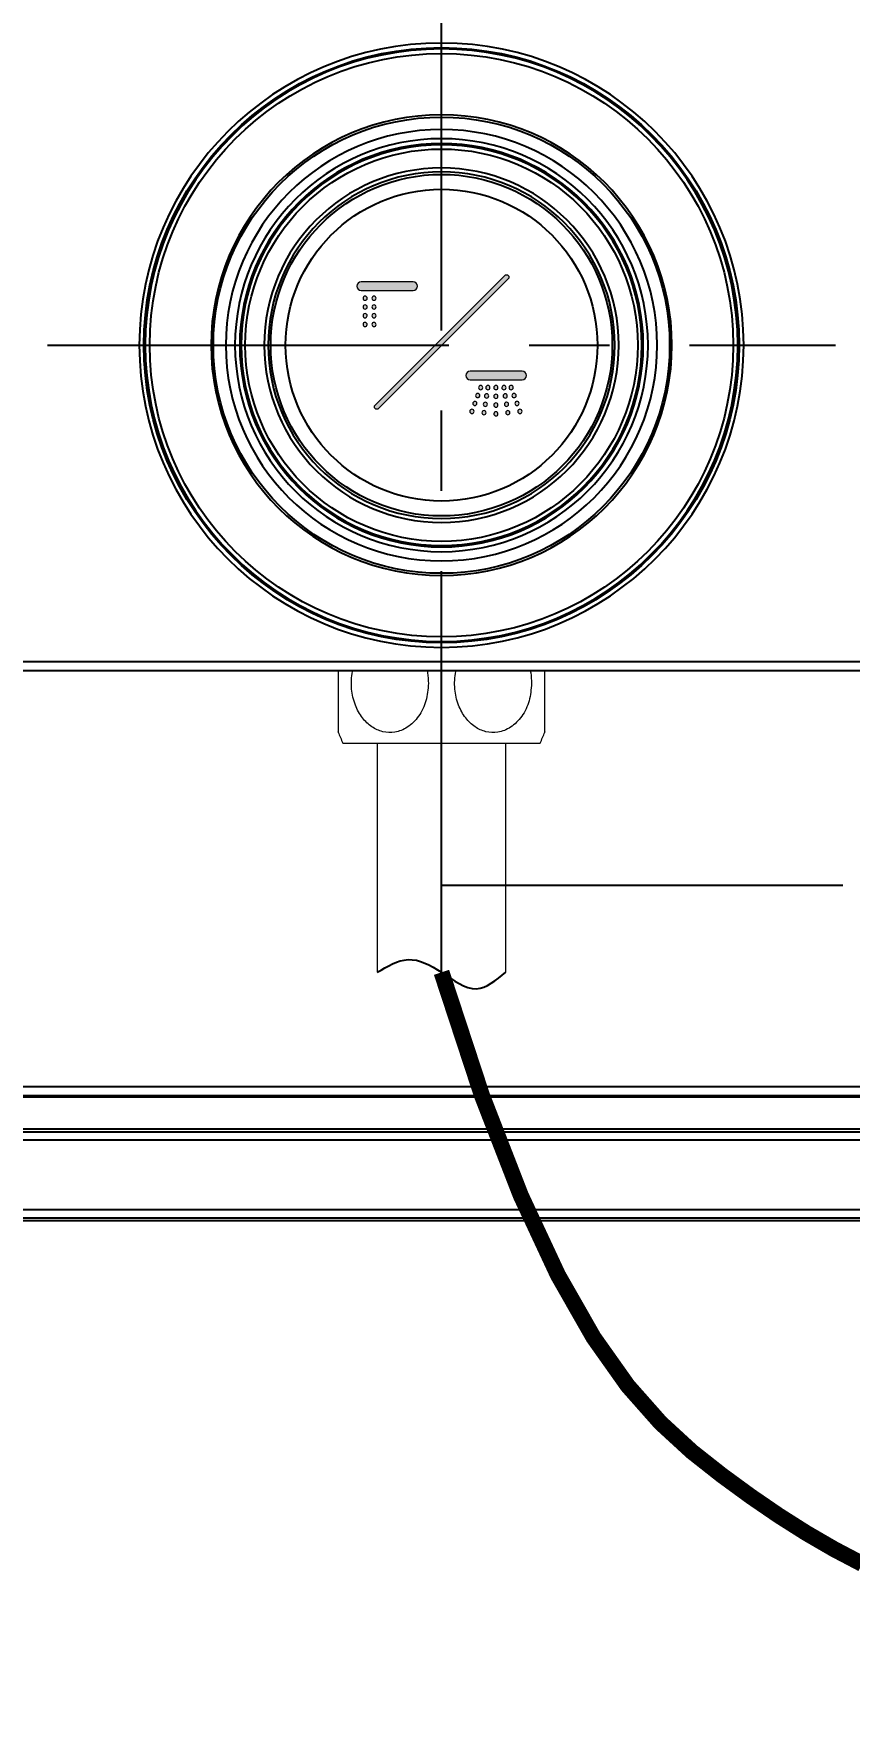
# Model space of a CAD drawing. Extents: x -4069 to -3649, y -4303 to -3709.
# Drawn here: x -3946.86 to -3929.07, y -4151.59 to -4114.96 of the extents above; entities that cross this region are included whole.
import ezdxf

# ---------------------------------------------------------------- set-up
doc = ezdxf.new("R2010")
doc.units = 0
doc.header["$LTSCALE"] = 7
doc.linetypes.add('CENTER', pattern=[2, 1.25, -0.25, 0.25, -0.25])
doc.linetypes.add('PHANTOM', pattern=[2.5, 1.25, -0.25, 0.25, -0.25, 0.25, -0.25])
doc.layers.get('0').update_dxf_attribs({"color": 2, "linetype": 'CONTINUOUS'})
doc.layers.get('Defpoints').update_dxf_attribs({"linetype": 'CONTINUOUS'})
for name, color, linetype in [('1', 7, 'CONTINUOUS'), ('5', 6, 'PHANTOM'), ('6', 7, 'CONTINUOUS'), ('CL', 1, 'CENTER'), ('D', 2, 'CONTINUOUS'), ('DWG', 7, 'CONTINUOUS')]:
    doc.layers.add(name, color=color, linetype=linetype)
doc.styles.add('DD', font='romans', dxfattribs={"bigfont": 'GHS.shx'})
doc.dimstyles.new('CWC', dxfattribs={"dimscale": 0, "dimtxt": 3.5, "dimasz": 3.5, "dimexe": 2, "dimexo": 1, "dimgap": 1, "dimtad": 1, "dimdec": 4, "dimdsep": 46, "dimtxsty": 'DD', "dimcen": 3, "dimclrd": 2, "dimclre": 2, "dimclrt": 2, "dimadec": 3, "dimazin": 2, "dimtfac": 1, "dimtdec": 4, "dimtmove": 0, "dimatfit": 3, "dimfxl": 0, "dimtvp": 1, "dimtolj": 1, "dimtzin": 0, "dimlwd": -1, "dimlwe": -1, "dimarcsym": 0})

# ---------------------------------------------------------------- blocks, each defined once
blk = doc.blocks.new('*D0')
at = {"layer": 'Defpoints', "color": 0}
for p in [(-3984.461, -4128.652), (-3891.461, -4128.652), (-3891.461, -4173.244)]:
    blk.add_point(p, dxfattribs=at)
at = {"layer": 'DWG', "color": 2}
for p, q in [((-3984.461, -4129.652), (-3984.461, -4175.244)), ((-3891.461, -4129.652), (-3891.461, -4175.244)), ((-3980.961, -4173.244), (-3894.961, -4173.244))]:
    blk.add_line(p, q, dxfattribs=at)
for points in [[(-3980.961, -4172.661), (-3980.961, -4173.827), (-3984.461, -4173.244)], [(-3894.961, -4172.661), (-3894.961, -4173.827), (-3891.461, -4173.244)]]:
    blk.add_solid(points, dxfattribs=at)
at = {"layer": 'DWG', "color": 2, "insert": (-3937.961, -4170.494), "char_height": 3.5, "attachment_point": 5, "style": 'DD'}
blk.add_mtext('\\A1;465', dxfattribs=at)

msp = doc.modelspace()

# ---------------------------------------------------------------- hatches: boundary and pattern name
h = msp.add_hatch(color=256)
edge = h.paths.add_edge_path()
edge.add_spline(control_points=[(-3939.47671, -4120.72799), (-3939.47692, -4120.7018), (-3939.45673, -4120.68107), (-3939.4311, -4120.6812), (-3939.40561, -4120.68127), (-3939.38618, -4120.70098), (-3939.38587, -4120.72667), (-3939.38559, -4120.75293), (-3939.40581, -4120.77367), (-3939.43145, -4120.7736), (-3939.45656, -4120.7736), (-3939.47644, -4120.75341), (-3939.47671, -4120.72799)], knot_values=[0, 0, 0, 0, 1, 1, 1, 2, 2, 2, 3, 3, 3, 4, 4, 4, 4], degree=3, periodic=0)
edge = h.paths.add_edge_path()
edge.add_spline(control_points=[(-3939.38594, -4121.3018), (-3939.38649, -4121.32729), (-3939.4064, -4121.34652), (-3939.43207, -4121.34617), (-3939.45811, -4121.3459), (-3939.4773, -4121.3255), (-3939.47671, -4121.29877), (-3939.47613, -4121.27397), (-3939.4546, -4121.25302), (-3939.43038, -4121.25377), (-3939.4044, -4121.25461), (-3939.38532, -4121.27521), (-3939.38594, -4121.3018)], knot_values=[0, 0, 0, 0, 1, 1, 1, 2, 2, 2, 3, 3, 3, 4, 4, 4, 4], degree=3, periodic=0)
edge = h.paths.add_edge_path()
edge.add_spline(control_points=[(-3939.38587, -4120.91788), (-3939.38573, -4120.94331), (-3939.4053, -4120.96419), (-3939.42996, -4120.9648), (-3939.45539, -4120.96556), (-3939.47655, -4120.94468), (-3939.47671, -4120.91898), (-3939.47682, -4120.89246), (-3939.45721, -4120.87268), (-3939.43093, -4120.87268), (-3939.40512, -4120.87268), (-3939.38607, -4120.89177), (-3939.38587, -4120.91788)], knot_values=[0, 0, 0, 0, 1, 1, 1, 2, 2, 2, 3, 3, 3, 4, 4, 4, 4], degree=3, periodic=0)
edge = h.paths.add_edge_path()
edge.add_spline(control_points=[(-3939.38594, -4121.11032), (-3939.38638, -4121.13617), (-3939.40588, -4121.15559), (-3939.43148, -4121.15553), (-3939.45756, -4121.15531), (-3939.4771, -4121.1352), (-3939.47671, -4121.10874), (-3939.4763, -4121.08235), (-3939.45608, -4121.06313), (-3939.42955, -4121.06388), (-3939.40375, -4121.0645), (-3939.38545, -4121.08407), (-3939.38594, -4121.11032)], knot_values=[0, 0, 0, 0, 1, 1, 1, 2, 2, 2, 3, 3, 3, 4, 4, 4, 4], degree=3, periodic=0)
edge = h.paths.add_edge_path()
edge.add_spline(control_points=[(-3939.58158, -4121.3018), (-3939.58207, -4121.32729), (-3939.60194, -4121.34652), (-3939.62771, -4121.34617), (-3939.65372, -4121.3459), (-3939.67292, -4121.3255), (-3939.67236, -4121.29877), (-3939.67174, -4121.27397), (-3939.65018, -4121.25302), (-3939.62602, -4121.25377), (-3939.60002, -4121.25461), (-3939.58096, -4121.27521), (-3939.58158, -4121.3018)], knot_values=[0, 0, 0, 0, 1, 1, 1, 2, 2, 2, 3, 3, 3, 4, 4, 4, 4], degree=3, periodic=0)
edge = h.paths.add_edge_path()
edge.add_spline(control_points=[(-3939.58151, -4120.91788), (-3939.58138, -4120.94331), (-3939.60084, -4120.96419), (-3939.62561, -4120.9648), (-3939.65097, -4120.96556), (-3939.67219, -4120.94468), (-3939.67236, -4120.91898), (-3939.67246, -4120.89246), (-3939.65283, -4120.87268), (-3939.62657, -4120.87268), (-3939.60077, -4120.87268), (-3939.58169, -4120.89177), (-3939.58151, -4120.91788)], knot_values=[0, 0, 0, 0, 1, 1, 1, 2, 2, 2, 3, 3, 3, 4, 4, 4, 4], degree=3, periodic=0)
edge = h.paths.add_edge_path()
edge.add_spline(control_points=[(-3939.67236, -4120.72799), (-3939.6725, -4120.7018), (-3939.65235, -4120.68107), (-3939.62665, -4120.6812), (-3939.60125, -4120.68127), (-3939.58179, -4120.70098), (-3939.58151, -4120.72667), (-3939.58124, -4120.75293), (-3939.60139, -4120.77367), (-3939.62703, -4120.7736), (-3939.65214, -4120.7736), (-3939.67208, -4120.75341), (-3939.67236, -4120.72799)], knot_values=[0, 0, 0, 0, 1, 1, 1, 2, 2, 2, 3, 3, 3, 4, 4, 4, 4], degree=3, periodic=0)
edge = h.paths.add_edge_path()
edge.add_spline(control_points=[(-3939.58158, -4121.11032), (-3939.582, -4121.13617), (-3939.60153, -4121.15559), (-3939.62709, -4121.15553), (-3939.65317, -4121.15531), (-3939.67274, -4121.1352), (-3939.67236, -4121.10874), (-3939.67191, -4121.08235), (-3939.65169, -4121.06313), (-3939.62516, -4121.06388), (-3939.59936, -4121.0645), (-3939.58107, -4121.08407), (-3939.58158, -4121.11032)], knot_values=[0, 0, 0, 0, 1, 1, 1, 2, 2, 2, 3, 3, 3, 4, 4, 4, 4], degree=3, periodic=0)
edge = h.paths.add_edge_path()
edge.add_spline(control_points=[(-3938.48643, -4120.46258), (-3938.48643, -4120.51418), (-3938.52831, -4120.55608), (-3938.57989, -4120.55608), (-3938.57989, -4120.55608), (-3939.71336, -4120.55608), (-3939.71336, -4120.55608), (-3939.76503, -4120.55608), (-3939.80686, -4120.51418), (-3939.80686, -4120.46258), (-3939.80686, -4120.46258), (-3939.80686, -4120.46258), (-3939.80686, -4120.46258), (-3939.80686, -4120.41104), (-3939.76503, -4120.36915), (-3939.71336, -4120.36915), (-3939.71336, -4120.36915), (-3938.57989, -4120.36915), (-3938.57989, -4120.36915), (-3938.52831, -4120.36915), (-3938.48643, -4120.41104), (-3938.48643, -4120.46258), (-3938.48643, -4120.46258), (-3938.48643, -4120.46258), (-3938.48643, -4120.46258)], knot_values=[0, 0, 0, 0, 1, 1, 1, 2, 2, 2, 3, 3, 3, 4, 4, 4, 5, 5, 5, 6, 6, 6, 7, 7, 7, 8, 8, 8, 8], degree=3, periodic=0)
edge = h.paths.add_edge_path()
edge.add_spline(control_points=[(-3936.25004, -4123.15072), (-3936.22554, -4123.15085), (-3936.20515, -4123.17194), (-3936.20501, -4123.19702), (-3936.20477, -4123.2221), (-3936.22678, -4123.2436), (-3936.25204, -4123.24318), (-3936.27643, -4123.2429), (-3936.29738, -4123.22141), (-3936.29738, -4123.19668), (-3936.29738, -4123.17152), (-3936.27581, -4123.15057), (-3936.25004, -4123.15072)], knot_values=[0, 0, 0, 0, 1, 1, 1, 2, 2, 2, 3, 3, 3, 4, 4, 4, 4], degree=3, periodic=0)
edge = h.paths.add_edge_path(flags=17)
edge.add_spline(control_points=[(-3936.59951, -4122.72221), (-3936.6249, -4122.72194), (-3936.64574, -4122.70023), (-3936.64519, -4122.67488), (-3936.64467, -4122.65021), (-3936.62352, -4122.62961), (-3936.59878, -4122.62968), (-3936.57364, -4122.62989), (-3936.55228, -4122.65173), (-3936.55283, -4122.67716), (-3936.55338, -4122.70162), (-3936.57505, -4122.72256), (-3936.59951, -4122.72221)], knot_values=[0, 0, 0, 0, 1, 1, 1, 2, 2, 2, 3, 3, 3, 4, 4, 4, 4], degree=3, periodic=0)
edge = h.paths.add_edge_path(flags=17)
edge.add_spline(control_points=[(-3937.1243, -4122.84865), (-3937.12427, -4122.8749), (-3937.14442, -4122.89585), (-3937.17005, -4122.89592), (-3937.19486, -4122.89592), (-3937.21577, -4122.87545), (-3937.21614, -4122.85044), (-3937.21656, -4122.82495), (-3937.19534, -4122.80317), (-3937.17023, -4122.80324), (-3937.14497, -4122.80324), (-3937.12451, -4122.82364), (-3937.1243, -4122.84865)], knot_values=[0, 0, 0, 0, 1, 1, 1, 2, 2, 2, 3, 3, 3, 4, 4, 4, 4], degree=3, periodic=0)
edge = h.paths.add_edge_path(flags=17)
edge.add_spline(control_points=[(-3936.61653, -4122.85926), (-3936.6168, -4122.83329), (-3936.59624, -4122.81234), (-3936.5705, -4122.81234), (-3936.54542, -4122.81234), (-3936.52544, -4122.83245), (-3936.52513, -4122.85823), (-3936.52492, -4122.88359), (-3936.54452, -4122.90432), (-3936.56954, -4122.90501), (-3936.59534, -4122.90564), (-3936.61625, -4122.88531), (-3936.61653, -4122.85926)], knot_values=[0, 0, 0, 0, 1, 1, 1, 2, 2, 2, 3, 3, 3, 4, 4, 4, 4], degree=3, periodic=0)
edge = h.paths.add_edge_path(flags=16)
edge.add_spline(control_points=[(-3937.10656, -4122.62968), (-3937.08165, -4122.62961), (-3937.06074, -4122.65049), (-3937.06063, -4122.67529), (-3937.06063, -4122.70099), (-3937.08158, -4122.72228), (-3937.10663, -4122.72221), (-3937.13212, -4122.72221), (-3937.1519, -4122.70244), (-3937.15217, -4122.67681), (-3937.15241, -4122.65111), (-3937.13174, -4122.62982), (-3937.10656, -4122.62968)], knot_values=[0, 0, 0, 0, 1, 1, 1, 2, 2, 2, 3, 3, 3, 4, 4, 4, 4], degree=3, periodic=0)
edge = h.paths.add_edge_path()
edge.add_spline(control_points=[(-3936.39622, -4122.67811), (-3936.39687, -4122.7034), (-3936.41747, -4122.72283), (-3936.44283, -4122.72221), (-3936.46839, -4122.7216), (-3936.48778, -4122.70023), (-3936.48696, -4122.67378), (-3936.48613, -4122.6489), (-3936.46491, -4122.62872), (-3936.44014, -4122.62961), (-3936.41441, -4122.63044), (-3936.39556, -4122.65118), (-3936.39622, -4122.67811)], knot_values=[0, 0, 0, 0, 1, 1, 1, 2, 2, 2, 3, 3, 3, 4, 4, 4, 4], degree=3, periodic=0)
edge = h.paths.add_edge_path(flags=17)
edge.add_spline(control_points=[(-3937.18772, -4123.02263), (-3937.18762, -4123.04833), (-3937.20836, -4123.06955), (-3937.23372, -4123.06955), (-3937.25818, -4123.06955), (-3937.27988, -4123.04805), (-3937.28005, -4123.02387), (-3937.28016, -4122.99885), (-3937.25842, -4122.97702), (-3937.23334, -4122.97702), (-3937.20864, -4122.97702), (-3937.18776, -4122.99789), (-3937.18772, -4123.02263)], knot_values=[0, 0, 0, 0, 1, 1, 1, 2, 2, 2, 3, 3, 3, 4, 4, 4, 4], degree=3, periodic=0)
edge = h.paths.add_edge_path(flags=17)
edge.add_spline(control_points=[(-3936.95993, -4123.04137), (-3936.96014, -4123.06679), (-3936.98143, -4123.08822), (-3937.00654, -4123.08767), (-3937.03142, -4123.08733), (-3937.05157, -4123.06652), (-3937.05144, -4123.04137), (-3937.05137, -4123.01608), (-3937.03108, -4122.99513), (-3937.00648, -4122.995), (-3936.98102, -4122.99479), (-3936.95986, -4123.01588), (-3936.95993, -4123.04137)], knot_values=[0, 0, 0, 0, 1, 1, 1, 2, 2, 2, 3, 3, 3, 4, 4, 4, 4], degree=3, periodic=0)
edge = h.paths.add_edge_path(flags=17)
edge.add_spline(control_points=[(-3936.58838, -4123.04033), (-3936.5879, -4123.01512), (-3936.56578, -4122.99417), (-3936.54046, -4122.99506), (-3936.51603, -4122.9959), (-3936.49512, -4123.01801), (-3936.49595, -4123.04234), (-3936.49674, -4123.06755), (-3936.51917, -4123.08856), (-3936.54414, -4123.08767), (-3936.56885, -4123.08664), (-3936.58893, -4123.06521), (-3936.58838, -4123.04033)], knot_values=[0, 0, 0, 0, 1, 1, 1, 2, 2, 2, 3, 3, 3, 4, 4, 4, 4], degree=3, periodic=0)
edge = h.paths.add_edge_path(flags=16)
edge.add_spline(control_points=[(-3936.94819, -4122.62968), (-3936.92342, -4122.63017), (-3936.90271, -4122.65132), (-3936.90305, -4122.67591), (-3936.90334, -4122.70162), (-3936.92449, -4122.7227), (-3936.94984, -4122.72221), (-3936.9743, -4122.72194), (-3936.99576, -4122.70023), (-3936.99549, -4122.67612), (-3936.99514, -4122.65111), (-3936.97289, -4122.62933), (-3936.94819, -4122.62968)], knot_values=[0, 0, 0, 0, 1, 1, 1, 2, 2, 2, 3, 3, 3, 4, 4, 4, 4], degree=3, periodic=0)
edge = h.paths.add_edge_path()
edge.add_spline(control_points=[(-3936.3782, -4122.80324), (-3936.35267, -4122.80304), (-3936.3322, -4122.82398), (-3936.3322, -4122.85009), (-3936.3322, -4122.87497), (-3936.35277, -4122.89578), (-3936.37778, -4122.89592), (-3936.40248, -4122.89626), (-3936.42323, -4122.87566), (-3936.42363, -4122.85071), (-3936.42398, -4122.82481), (-3936.40358, -4122.80359), (-3936.3782, -4122.80324)], knot_values=[0, 0, 0, 0, 1, 1, 1, 2, 2, 2, 3, 3, 3, 4, 4, 4, 4], degree=3, periodic=0)
edge = h.paths.add_edge_path(flags=17)
edge.add_spline(control_points=[(-3937.02315, -4122.85885), (-3937.02308, -4122.83391), (-3937.00248, -4122.81261), (-3936.97816, -4122.8122), (-3936.9526, -4122.81186), (-3936.93113, -4122.83322), (-3936.93141, -4122.85864), (-3936.93168, -4122.88427), (-3936.9528, -4122.90535), (-3936.97816, -4122.90501), (-3937.00293, -4122.90474), (-3937.02322, -4122.88386), (-3937.02315, -4122.85885)], knot_values=[0, 0, 0, 0, 1, 1, 1, 2, 2, 2, 3, 3, 3, 4, 4, 4, 4], degree=3, periodic=0)
edge = h.paths.add_edge_path(flags=17)
edge.add_spline(control_points=[(-3936.72873, -4122.86615), (-3936.72856, -4122.89164), (-3936.7481, -4122.91245), (-3936.77283, -4122.91321), (-3936.79826, -4122.91383), (-3936.81941, -4122.89302), (-3936.81955, -4122.86725), (-3936.81968, -4122.84072), (-3936.80005, -4122.82088), (-3936.77376, -4122.82088), (-3936.74796, -4122.82088), (-3936.72887, -4122.8401), (-3936.72873, -4122.86615)], knot_values=[0, 0, 0, 0, 1, 1, 1, 2, 2, 2, 3, 3, 3, 4, 4, 4, 4], degree=3, periodic=0)
edge = h.paths.add_edge_path(flags=17)
edge.add_spline(control_points=[(-3936.81955, -4122.67626), (-3936.81972, -4122.65015), (-3936.79957, -4122.6294), (-3936.7739, -4122.62954), (-3936.74847, -4122.62961), (-3936.72901, -4122.64918), (-3936.72873, -4122.67502), (-3936.72846, -4122.70127), (-3936.74861, -4122.72194), (-3936.77425, -4122.72194), (-3936.79939, -4122.72194), (-3936.81927, -4122.70175), (-3936.81955, -4122.67626)], knot_values=[0, 0, 0, 0, 1, 1, 1, 2, 2, 2, 3, 3, 3, 4, 4, 4, 4], degree=3, periodic=0)
edge = h.paths.add_edge_path(flags=17)
edge.add_spline(control_points=[(-3936.7288, -4123.05873), (-3936.72922, -4123.08443), (-3936.74871, -4123.10393), (-3936.77428, -4123.10379), (-3936.80036, -4123.10366), (-3936.81996, -4123.08353), (-3936.81955, -4123.05708), (-3936.8191, -4123.03069), (-3936.79888, -4123.01147), (-3936.77242, -4123.01215), (-3936.74658, -4123.01277), (-3936.72832, -4123.03235), (-3936.7288, -4123.05873)], knot_values=[0, 0, 0, 0, 1, 1, 1, 2, 2, 2, 3, 3, 3, 4, 4, 4, 4], degree=3, periodic=0)
edge = h.paths.add_edge_path()
edge.add_spline(control_points=[(-3937.25077, -4123.19578), (-3937.25053, -4123.22127), (-3937.27202, -4123.24339), (-3937.29683, -4123.24318), (-3937.32153, -4123.24318), (-3937.34268, -4123.22272), (-3937.34323, -4123.19791), (-3937.34386, -4123.1729), (-3937.32236, -4123.15085), (-3937.29718, -4123.15079), (-3937.27244, -4123.15057), (-3937.25105, -4123.17152), (-3937.25077, -4123.19578)], knot_values=[0, 0, 0, 0, 1, 1, 1, 2, 2, 2, 3, 3, 3, 4, 4, 4, 4], degree=3, periodic=0)
edge = h.paths.add_edge_path()
edge.add_spline(control_points=[(-3936.46835, -4123.22444), (-3936.46839, -4123.24959), (-3936.48899, -4123.27019), (-3936.51383, -4123.27019), (-3936.53932, -4123.27019), (-3936.56013, -4123.24911), (-3936.55979, -4123.22334), (-3936.55948, -4123.19798), (-3936.53918, -4123.17787), (-3936.51397, -4123.17765), (-3936.4883, -4123.17752), (-3936.46811, -4123.19826), (-3936.46835, -4123.22444)], knot_values=[0, 0, 0, 0, 1, 1, 1, 2, 2, 2, 3, 3, 3, 4, 4, 4, 4], degree=3, periodic=0)
edge = h.paths.add_edge_path()
edge.add_spline(control_points=[(-3936.7288, -4123.25014), (-3936.72935, -4123.27564), (-3936.7492, -4123.29486), (-3936.77493, -4123.29452), (-3936.80091, -4123.29417), (-3936.8202, -4123.27377), (-3936.81955, -4123.24704), (-3936.81893, -4123.22224), (-3936.7974, -4123.20129), (-3936.77321, -4123.20212), (-3936.74727, -4123.20287), (-3936.72825, -4123.22347), (-3936.7288, -4123.25014)], knot_values=[0, 0, 0, 0, 1, 1, 1, 2, 2, 2, 3, 3, 3, 4, 4, 4, 4], degree=3, periodic=0)
edge = h.paths.add_edge_path()
edge.add_spline(control_points=[(-3937.08013, -4123.22396), (-3937.07993, -4123.19853), (-3937.05843, -4123.17731), (-3937.03321, -4123.17765), (-3937.00827, -4123.17807), (-3936.98777, -4123.19922), (-3936.98829, -4123.22403), (-3936.9889, -4123.25021), (-3937.00972, -4123.27075), (-3937.0351, -4123.27019), (-3937.05995, -4123.26978), (-3937.08017, -4123.24883), (-3937.08013, -4123.22396)], knot_values=[0, 0, 0, 0, 1, 1, 1, 2, 2, 2, 3, 3, 3, 4, 4, 4, 4], degree=3, periodic=0)
edge = h.paths.add_edge_path()
edge.add_spline(control_points=[(-3936.31401, -4122.97702), (-3936.28976, -4122.97688), (-3936.26874, -4122.99796), (-3936.26823, -4123.02291), (-3936.26768, -4123.0477), (-3936.28993, -4123.06975), (-3936.31501, -4123.06955), (-3936.33965, -4123.06927), (-3936.36049, -4123.04826), (-3936.36059, -4123.02346), (-3936.3608, -4122.99824), (-3936.33965, -4122.97702), (-3936.31401, -4122.97702)], knot_values=[0, 0, 0, 0, 1, 1, 1, 2, 2, 2, 3, 3, 3, 4, 4, 4, 4], degree=3, periodic=0)
edge = h.paths.add_edge_path()
edge.add_spline(control_points=[(-3936.10827, -4122.41085), (-3936.10827, -4122.4626), (-3936.15023, -4122.50435), (-3936.20181, -4122.50435), (-3936.20181, -4122.50435), (-3937.33531, -4122.50435), (-3937.33531, -4122.50435), (-3937.38685, -4122.50435), (-3937.42878, -4122.4626), (-3937.42878, -4122.41085), (-3937.42878, -4122.41085), (-3937.42878, -4122.41085), (-3937.42878, -4122.41085), (-3937.42878, -4122.35931), (-3937.38685, -4122.31741), (-3937.33531, -4122.31741), (-3937.33531, -4122.31741), (-3936.20181, -4122.31741), (-3936.20181, -4122.31741), (-3936.15023, -4122.31741), (-3936.10827, -4122.35931), (-3936.10827, -4122.41085), (-3936.10827, -4122.41085), (-3936.10827, -4122.41085), (-3936.10827, -4122.41085)], knot_values=[0, 0, 0, 0, 1, 1, 1, 2, 2, 2, 3, 3, 3, 4, 4, 4, 5, 5, 5, 6, 6, 6, 7, 7, 7, 8, 8, 8, 8], degree=3, periodic=0)
edge = h.paths.add_edge_path()
edge.add_spline(control_points=[(-3939.37178, -4123.14948), (-3939.38532, -4123.14948), (-3939.39886, -4123.14437), (-3939.40919, -4123.13404), (-3939.42989, -4123.11337), (-3939.42989, -4123.07989), (-3939.40919, -4123.05914)], knot_values=[0, 0, 0, 0, 1, 1, 1, 2, 2, 2, 2], degree=3, periodic=0)
edge.add_spline(control_points=[(-3939.40919, -4123.05914), (-3939.40919, -4123.05914), (-3936.58073, -4120.23072), (-3936.58073, -4120.23072), (-3936.5601, -4120.21012), (-3936.52661, -4120.21012), (-3936.50594, -4120.23072), (-3936.48524, -4120.25146), (-3936.48524, -4120.28488), (-3936.50594, -4120.30562)], knot_values=[2, 2, 2, 2, 3, 3, 3, 4, 4, 4, 5, 5, 5, 5], degree=3, periodic=0)
edge.add_spline(control_points=[(-3936.50594, -4120.30562), (-3936.50594, -4120.30562), (-3939.3344, -4123.13404), (-3939.3344, -4123.13404), (-3939.3447, -4123.14437), (-3939.35824, -4123.14948), (-3939.37178, -4123.14948)], knot_values=[5, 5, 5, 5, 6, 6, 6, 7, 7, 7, 7], degree=3, periodic=0)

# ---------------------------------------------------------------- linework, layer by layer
at = {"color": 7, "linetype": 'Continuous', "lineweight": 15}
for p, q in [((-3940.11053, -4130.42939), (-3937.96053, -4130.42939)), ((-3939.36053, -4130.42939), (-3939.36053, -4135.42939)), ((-3937.96053, -4130.42939), (-3935.81053, -4130.42939)), ((-3936.56053, -4135.42939), (-3936.56053, -4130.42939))]:
    msp.add_line(p, q, dxfattribs=at)
for centre, start, end in [((-3937.44387, -4129.12939), 200.934431, 205.989234), ((-3938.4772, -4129.12939), 334.010766, 339.053357)]:
    msp.add_arc(centre, 2.96667, start, end, dxfattribs=at)
for points, knots in [([(-3940.21053, -4128.85204), (-3940.21053, -4128.86837), (-3940.21053, -4128.95959), (-3940.21053, -4129.05289), (-3940.21053, -4129.12939)], [0.825040223, 0.825040223, 0.825040223, 0.825040223, 0.856535184, 1, 1, 1, 1]), ([(-3938.27414, -4128.85204), (-3938.27082, -4128.86837), (-3938.25442, -4128.95964), (-3938.24973, -4129.0529), (-3938.24589, -4129.12939), (-3938.25648, -4129.25794), (-3938.27769, -4129.51523), (-3938.44464, -4129.85505), (-3938.687, -4130.09751), (-3938.969, -4130.20994), (-3939.24322, -4130.1986), (-3939.48955, -4130.08599), (-3939.69895, -4129.88441), (-3939.85651, -4129.59949), (-3939.93772, -4129.2459), (-3939.92423, -4128.98744), (-3939.89733, -4128.85682), (-3939.89632, -4128.85204)], [0.956197474, 0.956197474, 0.956197474, 0.956197474, 0.964078389, 1, 1, 1, 1.060165422, 1.12041724, 1.178394637, 1.230831883, 1.278404692, 1.324356231, 1.372149745, 1.42407718, 1.480831549, 1.54133676, 1.543641327, 1.543641327, 1.543641327, 1.543641327]), ([(-3936.02414, -4128.85204), (-3936.02082, -4128.86837), (-3936.00442, -4128.95964), (-3935.99974, -4129.0529), (-3935.99589, -4129.12939), (-3936.00648, -4129.25794), (-3936.02769, -4129.51523), (-3936.19464, -4129.85505), (-3936.437, -4130.09751), (-3936.719, -4130.20994), (-3936.99322, -4130.1986), (-3937.23955, -4130.08599), (-3937.44894, -4129.88441), (-3937.60651, -4129.59949), (-3937.68772, -4129.2459), (-3937.67422, -4128.98744), (-3937.64733, -4128.85682), (-3937.64632, -4128.85204)], [0.956197482, 0.956197482, 0.956197482, 0.956197482, 0.964078384, 1, 1, 1, 1.060165363, 1.120417384, 1.17839448, 1.230831732, 1.278404937, 1.324356495, 1.372149703, 1.424077362, 1.48083163, 1.541336849, 1.543641417, 1.543641417, 1.543641417, 1.543641417]), ([(-3940.21053, -4129.12939), (-3940.21053, -4129.25781), (-3940.21053, -4129.51485), (-3940.21053, -4129.85655), (-3940.21053, -4130.09233), (-3940.21053, -4130.20236), (-3940.21053, -4130.19058), (-3940.21053, -4130.18743)], [0, 0, 0, 0, 0.24072761, 0.48180134, 0.71377437, 0.92358027, 1, 1, 1, 1]), ([(-3935.71053, -4130.18815), (-3935.71053, -4130.19161), (-3935.71053, -4130.20538), (-3935.71053, -4130.12288), (-3935.71053, -4129.9522), (-3935.71053, -4129.6886), (-3935.71053, -4129.4004), (-3935.71053, -4129.20589), (-3935.71053, -4129.12939)], [0, 0, 0, 0, 0.06173532, 0.245578, 0.43316702, 0.63525337, 0.8565351, 1, 1, 1, 1])]:
    msp.add_open_spline(points, degree=3, knots=knots, dxfattribs=at)
msp.add_open_spline([(-3935.71053, -4129.12939), (-3935.71053, -4129.0361), (-3935.71053, -4128.9428), (-3935.71053, -4128.85204)], degree=3, dxfattribs=at)
at = {"layer": '1', "lineweight": 0}
for points, knots in [([(-3938.48643, -4120.46258), (-3938.48643, -4120.51418), (-3938.52831, -4120.55608), (-3938.57989, -4120.55608), (-3938.57989, -4120.55608), (-3939.71336, -4120.55608), (-3939.71336, -4120.55608), (-3939.76503, -4120.55608), (-3939.80686, -4120.51418), (-3939.80686, -4120.46258), (-3939.80686, -4120.46258), (-3939.80686, -4120.46258), (-3939.80686, -4120.46258), (-3939.80686, -4120.41104), (-3939.76503, -4120.36915), (-3939.71336, -4120.36915), (-3939.71336, -4120.36915), (-3938.57989, -4120.36915), (-3938.57989, -4120.36915), (-3938.52831, -4120.36915), (-3938.48643, -4120.41104), (-3938.48643, -4120.46258), (-3938.48643, -4120.46258), (-3938.48643, -4120.46258), (-3938.48643, -4120.46258)], [0, 0, 0, 0, 1, 1, 1, 2, 2, 2, 3, 3, 3, 4, 4, 4, 5, 5, 5, 6, 6, 6, 7, 7, 7, 8, 8, 8, 8]), ([(-3939.40919, -4123.05914), (-3939.40919, -4123.05914), (-3936.58073, -4120.23072), (-3936.58073, -4120.23072), (-3936.5601, -4120.21012), (-3936.52661, -4120.21012), (-3936.50594, -4120.23072), (-3936.48524, -4120.25146), (-3936.48524, -4120.28488), (-3936.50594, -4120.30562)], [2, 2, 2, 2, 3, 3, 3, 4, 4, 4, 5, 5, 5, 5]), ([(-3936.50594, -4120.30562), (-3936.50594, -4120.30562), (-3939.3344, -4123.13404), (-3939.3344, -4123.13404), (-3939.3447, -4123.14437), (-3939.35824, -4123.14948), (-3939.37178, -4123.14948)], [5, 5, 5, 5, 6, 6, 6, 7, 7, 7, 7]), ([(-3939.67236, -4120.72799), (-3939.6725, -4120.7018), (-3939.65235, -4120.68107), (-3939.62665, -4120.6812), (-3939.60125, -4120.68127), (-3939.58179, -4120.70098), (-3939.58151, -4120.72667), (-3939.58124, -4120.75293), (-3939.60139, -4120.77367), (-3939.62703, -4120.7736), (-3939.65214, -4120.7736), (-3939.67208, -4120.75341), (-3939.67236, -4120.72799)], [0, 0, 0, 0, 1, 1, 1, 2, 2, 2, 3, 3, 3, 4, 4, 4, 4]), ([(-3939.47671, -4120.72799), (-3939.47692, -4120.7018), (-3939.45673, -4120.68107), (-3939.4311, -4120.6812), (-3939.40561, -4120.68127), (-3939.38618, -4120.70098), (-3939.38587, -4120.72667), (-3939.38559, -4120.75293), (-3939.40581, -4120.77367), (-3939.43145, -4120.7736), (-3939.45656, -4120.7736), (-3939.47644, -4120.75341), (-3939.47671, -4120.72799)], [0, 0, 0, 0, 1, 1, 1, 2, 2, 2, 3, 3, 3, 4, 4, 4, 4]), ([(-3939.58158, -4121.11032), (-3939.582, -4121.13617), (-3939.60153, -4121.15559), (-3939.62709, -4121.15553), (-3939.65317, -4121.15531), (-3939.67274, -4121.1352), (-3939.67236, -4121.10874), (-3939.67191, -4121.08235), (-3939.65169, -4121.06313), (-3939.62516, -4121.06388), (-3939.59936, -4121.0645), (-3939.58107, -4121.08407), (-3939.58158, -4121.11032)], [0, 0, 0, 0, 1, 1, 1, 2, 2, 2, 3, 3, 3, 4, 4, 4, 4]), ([(-3939.58151, -4120.91788), (-3939.58138, -4120.94331), (-3939.60084, -4120.96419), (-3939.62561, -4120.9648), (-3939.65097, -4120.96556), (-3939.67219, -4120.94468), (-3939.67236, -4120.91898), (-3939.67246, -4120.89246), (-3939.65283, -4120.87268), (-3939.62657, -4120.87268), (-3939.60077, -4120.87268), (-3939.58169, -4120.89177), (-3939.58151, -4120.91788)], [0, 0, 0, 0, 1, 1, 1, 2, 2, 2, 3, 3, 3, 4, 4, 4, 4]), ([(-3939.38594, -4121.11032), (-3939.38638, -4121.13617), (-3939.40588, -4121.15559), (-3939.43148, -4121.15553), (-3939.45756, -4121.15531), (-3939.4771, -4121.1352), (-3939.47671, -4121.10874), (-3939.4763, -4121.08235), (-3939.45608, -4121.06313), (-3939.42955, -4121.06388), (-3939.40375, -4121.0645), (-3939.38545, -4121.08407), (-3939.38594, -4121.11032)], [0, 0, 0, 0, 1, 1, 1, 2, 2, 2, 3, 3, 3, 4, 4, 4, 4]), ([(-3939.38587, -4120.91788), (-3939.38573, -4120.94331), (-3939.4053, -4120.96419), (-3939.42996, -4120.9648), (-3939.45539, -4120.96556), (-3939.47655, -4120.94468), (-3939.47671, -4120.91898), (-3939.47682, -4120.89246), (-3939.45721, -4120.87268), (-3939.43093, -4120.87268), (-3939.40512, -4120.87268), (-3939.38607, -4120.89177), (-3939.38587, -4120.91788)], [0, 0, 0, 0, 1, 1, 1, 2, 2, 2, 3, 3, 3, 4, 4, 4, 4]), ([(-3939.58158, -4121.3018), (-3939.58207, -4121.32729), (-3939.60194, -4121.34652), (-3939.62771, -4121.34617), (-3939.65372, -4121.3459), (-3939.67292, -4121.3255), (-3939.67236, -4121.29877), (-3939.67174, -4121.27397), (-3939.65018, -4121.25302), (-3939.62602, -4121.25377), (-3939.60002, -4121.25461), (-3939.58096, -4121.27521), (-3939.58158, -4121.3018)], [0, 0, 0, 0, 1, 1, 1, 2, 2, 2, 3, 3, 3, 4, 4, 4, 4]), ([(-3939.38594, -4121.3018), (-3939.38649, -4121.32729), (-3939.4064, -4121.34652), (-3939.43207, -4121.34617), (-3939.45811, -4121.3459), (-3939.4773, -4121.3255), (-3939.47671, -4121.29877), (-3939.47613, -4121.27397), (-3939.4546, -4121.25302), (-3939.43038, -4121.25377), (-3939.4044, -4121.25461), (-3939.38532, -4121.27521), (-3939.38594, -4121.3018)], [0, 0, 0, 0, 1, 1, 1, 2, 2, 2, 3, 3, 3, 4, 4, 4, 4]), ([(-3936.10827, -4122.41085), (-3936.10827, -4122.4626), (-3936.15023, -4122.50435), (-3936.20181, -4122.50435), (-3936.20181, -4122.50435), (-3937.33531, -4122.50435), (-3937.33531, -4122.50435), (-3937.38685, -4122.50435), (-3937.42878, -4122.4626), (-3937.42878, -4122.41085), (-3937.42878, -4122.41085), (-3937.42878, -4122.41085), (-3937.42878, -4122.41085), (-3937.42878, -4122.35931), (-3937.38685, -4122.31741), (-3937.33531, -4122.31741), (-3937.33531, -4122.31741), (-3936.20181, -4122.31741), (-3936.20181, -4122.31741), (-3936.15023, -4122.31741), (-3936.10827, -4122.35931), (-3936.10827, -4122.41085), (-3936.10827, -4122.41085), (-3936.10827, -4122.41085), (-3936.10827, -4122.41085)], [0, 0, 0, 0, 1, 1, 1, 2, 2, 2, 3, 3, 3, 4, 4, 4, 5, 5, 5, 6, 6, 6, 7, 7, 7, 8, 8, 8, 8]), ([(-3937.10656, -4122.62968), (-3937.08165, -4122.62961), (-3937.06074, -4122.65049), (-3937.06063, -4122.67529), (-3937.06063, -4122.70099), (-3937.08158, -4122.72228), (-3937.10663, -4122.72221), (-3937.13212, -4122.72221), (-3937.1519, -4122.70244), (-3937.15217, -4122.67681), (-3937.15241, -4122.65111), (-3937.13174, -4122.62982), (-3937.10656, -4122.62968)], [0, 0, 0, 0, 1, 1, 1, 2, 2, 2, 3, 3, 3, 4, 4, 4, 4]), ([(-3936.94819, -4122.62968), (-3936.92342, -4122.63017), (-3936.90271, -4122.65132), (-3936.90305, -4122.67591), (-3936.90334, -4122.70162), (-3936.92449, -4122.7227), (-3936.94984, -4122.72221), (-3936.9743, -4122.72194), (-3936.99576, -4122.70023), (-3936.99549, -4122.67612), (-3936.99514, -4122.65111), (-3936.97289, -4122.62933), (-3936.94819, -4122.62968)], [0, 0, 0, 0, 1, 1, 1, 2, 2, 2, 3, 3, 3, 4, 4, 4, 4]), ([(-3936.81955, -4122.67626), (-3936.81972, -4122.65015), (-3936.79957, -4122.6294), (-3936.7739, -4122.62954), (-3936.74847, -4122.62961), (-3936.72901, -4122.64918), (-3936.72873, -4122.67502), (-3936.72846, -4122.70127), (-3936.74861, -4122.72194), (-3936.77425, -4122.72194), (-3936.79939, -4122.72194), (-3936.81927, -4122.70175), (-3936.81955, -4122.67626)], [0, 0, 0, 0, 1, 1, 1, 2, 2, 2, 3, 3, 3, 4, 4, 4, 4]), ([(-3936.59951, -4122.72221), (-3936.6249, -4122.72194), (-3936.64574, -4122.70023), (-3936.64519, -4122.67488), (-3936.64467, -4122.65021), (-3936.62352, -4122.62961), (-3936.59878, -4122.62968), (-3936.57364, -4122.62989), (-3936.55228, -4122.65173), (-3936.55283, -4122.67716), (-3936.55338, -4122.70162), (-3936.57505, -4122.72256), (-3936.59951, -4122.72221)], [0, 0, 0, 0, 1, 1, 1, 2, 2, 2, 3, 3, 3, 4, 4, 4, 4]), ([(-3936.39622, -4122.67811), (-3936.39687, -4122.7034), (-3936.41747, -4122.72283), (-3936.44283, -4122.72221), (-3936.46839, -4122.7216), (-3936.48778, -4122.70023), (-3936.48696, -4122.67378), (-3936.48613, -4122.6489), (-3936.46491, -4122.62872), (-3936.44014, -4122.62961), (-3936.41441, -4122.63044), (-3936.39556, -4122.65118), (-3936.39622, -4122.67811)], [0, 0, 0, 0, 1, 1, 1, 2, 2, 2, 3, 3, 3, 4, 4, 4, 4]), ([(-3937.18772, -4123.02263), (-3937.18762, -4123.04833), (-3937.20836, -4123.06955), (-3937.23372, -4123.06955), (-3937.25818, -4123.06955), (-3937.27988, -4123.04805), (-3937.28005, -4123.02387), (-3937.28016, -4122.99885), (-3937.25842, -4122.97702), (-3937.23334, -4122.97702), (-3937.20864, -4122.97702), (-3937.18776, -4122.99789), (-3937.18772, -4123.02263)], [0, 0, 0, 0, 1, 1, 1, 2, 2, 2, 3, 3, 3, 4, 4, 4, 4]), ([(-3937.1243, -4122.84865), (-3937.12427, -4122.8749), (-3937.14442, -4122.89585), (-3937.17005, -4122.89592), (-3937.19486, -4122.89592), (-3937.21577, -4122.87545), (-3937.21614, -4122.85044), (-3937.21656, -4122.82495), (-3937.19534, -4122.80317), (-3937.17023, -4122.80324), (-3937.14497, -4122.80324), (-3937.12451, -4122.82364), (-3937.1243, -4122.84865)], [0, 0, 0, 0, 1, 1, 1, 2, 2, 2, 3, 3, 3, 4, 4, 4, 4]), ([(-3936.95993, -4123.04137), (-3936.96014, -4123.06679), (-3936.98143, -4123.08822), (-3937.00654, -4123.08767), (-3937.03142, -4123.08733), (-3937.05157, -4123.06652), (-3937.05144, -4123.04137), (-3937.05137, -4123.01608), (-3937.03108, -4122.99513), (-3937.00648, -4122.995), (-3936.98102, -4122.99479), (-3936.95986, -4123.01588), (-3936.95993, -4123.04137)], [0, 0, 0, 0, 1, 1, 1, 2, 2, 2, 3, 3, 3, 4, 4, 4, 4]), ([(-3937.02315, -4122.85885), (-3937.02308, -4122.83391), (-3937.00248, -4122.81261), (-3936.97816, -4122.8122), (-3936.9526, -4122.81186), (-3936.93113, -4122.83322), (-3936.93141, -4122.85864), (-3936.93168, -4122.88427), (-3936.9528, -4122.90535), (-3936.97816, -4122.90501), (-3937.00293, -4122.90474), (-3937.02322, -4122.88386), (-3937.02315, -4122.85885)], [0, 0, 0, 0, 1, 1, 1, 2, 2, 2, 3, 3, 3, 4, 4, 4, 4]), ([(-3936.7288, -4123.05873), (-3936.72922, -4123.08443), (-3936.74871, -4123.10393), (-3936.77428, -4123.10379), (-3936.80036, -4123.10366), (-3936.81996, -4123.08353), (-3936.81955, -4123.05708), (-3936.8191, -4123.03069), (-3936.79888, -4123.01147), (-3936.77242, -4123.01215), (-3936.74658, -4123.01277), (-3936.72832, -4123.03235), (-3936.7288, -4123.05873)], [0, 0, 0, 0, 1, 1, 1, 2, 2, 2, 3, 3, 3, 4, 4, 4, 4]), ([(-3936.72873, -4122.86615), (-3936.72856, -4122.89164), (-3936.7481, -4122.91245), (-3936.77283, -4122.91321), (-3936.79826, -4122.91383), (-3936.81941, -4122.89302), (-3936.81955, -4122.86725), (-3936.81968, -4122.84072), (-3936.80005, -4122.82088), (-3936.77376, -4122.82088), (-3936.74796, -4122.82088), (-3936.72887, -4122.8401), (-3936.72873, -4122.86615)], [0, 0, 0, 0, 1, 1, 1, 2, 2, 2, 3, 3, 3, 4, 4, 4, 4]), ([(-3936.61653, -4122.85926), (-3936.6168, -4122.83329), (-3936.59624, -4122.81234), (-3936.5705, -4122.81234), (-3936.54542, -4122.81234), (-3936.52544, -4122.83245), (-3936.52513, -4122.85823), (-3936.52492, -4122.88359), (-3936.54452, -4122.90432), (-3936.56954, -4122.90501), (-3936.59534, -4122.90564), (-3936.61625, -4122.88531), (-3936.61653, -4122.85926)], [0, 0, 0, 0, 1, 1, 1, 2, 2, 2, 3, 3, 3, 4, 4, 4, 4]), ([(-3936.58838, -4123.04033), (-3936.5879, -4123.01512), (-3936.56578, -4122.99417), (-3936.54046, -4122.99506), (-3936.51603, -4122.9959), (-3936.49512, -4123.01801), (-3936.49595, -4123.04234), (-3936.49674, -4123.06755), (-3936.51917, -4123.08856), (-3936.54414, -4123.08767), (-3936.56885, -4123.08664), (-3936.58893, -4123.06521), (-3936.58838, -4123.04033)], [0, 0, 0, 0, 1, 1, 1, 2, 2, 2, 3, 3, 3, 4, 4, 4, 4]), ([(-3936.3782, -4122.80324), (-3936.35267, -4122.80304), (-3936.3322, -4122.82398), (-3936.3322, -4122.85009), (-3936.3322, -4122.87497), (-3936.35277, -4122.89578), (-3936.37778, -4122.89592), (-3936.40248, -4122.89626), (-3936.42323, -4122.87566), (-3936.42363, -4122.85071), (-3936.42398, -4122.82481), (-3936.40358, -4122.80359), (-3936.3782, -4122.80324)], [0, 0, 0, 0, 1, 1, 1, 2, 2, 2, 3, 3, 3, 4, 4, 4, 4]), ([(-3936.31401, -4122.97702), (-3936.28976, -4122.97688), (-3936.26874, -4122.99796), (-3936.26823, -4123.02291), (-3936.26768, -4123.0477), (-3936.28993, -4123.06975), (-3936.31501, -4123.06955), (-3936.33965, -4123.06927), (-3936.36049, -4123.04826), (-3936.36059, -4123.02346), (-3936.3608, -4122.99824), (-3936.33965, -4122.97702), (-3936.31401, -4122.97702)], [0, 0, 0, 0, 1, 1, 1, 2, 2, 2, 3, 3, 3, 4, 4, 4, 4]), ([(-3939.37178, -4123.14948), (-3939.38532, -4123.14948), (-3939.39886, -4123.14437), (-3939.40919, -4123.13404), (-3939.42989, -4123.11337), (-3939.42989, -4123.07989), (-3939.40919, -4123.05914)], [0, 0, 0, 0, 1, 1, 1, 2, 2, 2, 2]), ([(-3937.25077, -4123.19578), (-3937.25053, -4123.22127), (-3937.27202, -4123.24339), (-3937.29683, -4123.24318), (-3937.32153, -4123.24318), (-3937.34268, -4123.22272), (-3937.34323, -4123.19791), (-3937.34386, -4123.1729), (-3937.32236, -4123.15085), (-3937.29718, -4123.15079), (-3937.27244, -4123.15057), (-3937.25105, -4123.17152), (-3937.25077, -4123.19578)], [0, 0, 0, 0, 1, 1, 1, 2, 2, 2, 3, 3, 3, 4, 4, 4, 4]), ([(-3937.08013, -4123.22396), (-3937.07993, -4123.19853), (-3937.05843, -4123.17731), (-3937.03321, -4123.17765), (-3937.00827, -4123.17807), (-3936.98777, -4123.19922), (-3936.98829, -4123.22403), (-3936.9889, -4123.25021), (-3937.00972, -4123.27075), (-3937.0351, -4123.27019), (-3937.05995, -4123.26978), (-3937.08017, -4123.24883), (-3937.08013, -4123.22396)], [0, 0, 0, 0, 1, 1, 1, 2, 2, 2, 3, 3, 3, 4, 4, 4, 4]), ([(-3936.7288, -4123.25014), (-3936.72935, -4123.27564), (-3936.7492, -4123.29486), (-3936.77493, -4123.29452), (-3936.80091, -4123.29417), (-3936.8202, -4123.27377), (-3936.81955, -4123.24704), (-3936.81893, -4123.22224), (-3936.7974, -4123.20129), (-3936.77321, -4123.20212), (-3936.74727, -4123.20287), (-3936.72825, -4123.22347), (-3936.7288, -4123.25014)], [0, 0, 0, 0, 1, 1, 1, 2, 2, 2, 3, 3, 3, 4, 4, 4, 4]), ([(-3936.46835, -4123.22444), (-3936.46839, -4123.24959), (-3936.48899, -4123.27019), (-3936.51383, -4123.27019), (-3936.53932, -4123.27019), (-3936.56013, -4123.24911), (-3936.55979, -4123.22334), (-3936.55948, -4123.19798), (-3936.53918, -4123.17787), (-3936.51397, -4123.17765), (-3936.4883, -4123.17752), (-3936.46811, -4123.19826), (-3936.46835, -4123.22444)], [0, 0, 0, 0, 1, 1, 1, 2, 2, 2, 3, 3, 3, 4, 4, 4, 4]), ([(-3936.25004, -4123.15072), (-3936.22554, -4123.15085), (-3936.20515, -4123.17194), (-3936.20501, -4123.19702), (-3936.20477, -4123.2221), (-3936.22678, -4123.2436), (-3936.25204, -4123.24318), (-3936.27643, -4123.2429), (-3936.29738, -4123.22141), (-3936.29738, -4123.19668), (-3936.29738, -4123.17152), (-3936.27581, -4123.15057), (-3936.25004, -4123.15072)], [0, 0, 0, 0, 1, 1, 1, 2, 2, 2, 3, 3, 3, 4, 4, 4, 4])]:
    msp.add_open_spline(points, degree=3, knots=knots, dxfattribs=at)
at = {"layer": '5'}
msp.add_line((-3937.96053, -4133.53135), (-3911.96053, -4133.53135), dxfattribs=at)
at = {"layer": '6', "color": 3, "linetype": 'Continuous'}
for p, q in [((-3980.46053, -4128.65204), (-3895.46053, -4128.65204)), ((-3962.46053, -4137.92059), (-3913.46053, -4137.92059)), ((-3913.46053, -4138.12056), (-3962.46053, -4138.12056)), ((-3899.96053, -4138.91436), (-3975.96053, -4138.91436)), ((-3899.96053, -4139.09348), (-3975.96053, -4139.09348)), ((-3899.96053, -4140.61059), (-3975.96053, -4140.61059)), ((-3899.96053, -4140.78972), (-3975.96053, -4140.78972))]:
    msp.add_line(p, q, dxfattribs=at)
at = {"layer": '6', "color": 7, "linetype": 'Continuous'}
for p, q in [((-3895.46053, -4128.85204), (-3980.46053, -4128.85204)), ((-3909.96023, -4138.15204), (-3965.96084, -4138.15204)), ((-3899.96053, -4138.85204), (-3967.01966, -4138.85204)), ((-3899.96053, -4140.85204), (-3967.01966, -4140.85204))]:
    msp.add_line(p, q, dxfattribs=at)
at = {"layer": '6', "color": 3, "linetype": 'Continuous', "extrusion": (0, 0, -1)}
for radius in [6.59, 5.02344, 4.7036, 4.36941, 4.36941, 3.86484]:
    msp.add_circle((3937.96053, -4121.75204), radius, dxfattribs=at)
at = {"layer": '6', "color": 7, "linetype": 'Continuous'}
for radius in [6.49, 3.4, 3.4]:
    msp.add_circle((-3937.96053, -4121.75204), radius, dxfattribs=at)
at = {"layer": '6', "color": 7, "linetype": 'Continuous', "extrusion": (0, 0, -1)}
for radius in [6.46, 4.5036, 4.4, 4.4, 3.78]:
    msp.add_circle((3937.96053, -4121.75204), radius, dxfattribs=at)
at = {"layer": '6', "color": 3, "linetype": 'Continuous'}
for radius in [6.36169, 4.97544, 4.27834, 4.27834, 3.72466]:
    msp.add_circle((-3937.96053, -4121.75204), radius, dxfattribs=at)
at = {"layer": 'CL'}
for p, q in [((-3937.96053, -4135.42939), (-3937.96053, -3887.31074)), ((-3946.55053, -4121.75204), (-3929.37053, -4121.75204))]:
    msp.add_line(p, q, dxfattribs=at)
at = {"layer": 'CL', "const_width": 0.35}
msp.add_lwpolyline([(-3928.7877, -4148.33171), (-3929.39734, -4148.01127), (-3929.99932, -4147.6622), (-3930.60222, -4147.28016), (-3931.21463, -4146.86084), (-3931.84513, -4146.3999), (-3932.5011, -4145.88274), (-3933.18519, -4145.25361), (-3933.89883, -4144.44647), (-3934.64345, -4143.39529), (-3935.42049, -4142.03402), (-3936.23139, -4140.29664), (-3937.07759, -4138.11711), (-3937.96053, -4135.42939)], dxfattribs=at)
at = {"layer": 'D'}
msp.add_spline([(-3939.36053, -4135.42939), (-3938.69029, -4135.15157), (-3937.96053, -4135.42939), (-3937.19873, -4135.78611), (-3936.56053, -4135.42939)], degree=3, dxfattribs=at)

# ---------------------------------------------------------------- dimensions: what is measured, and where the dimension line sits
at = {"layer": 'DWG'}
dim = msp.add_linear_dim(base=(-3891.46053, -4173.24405), p1=(-3984.46053, -4128.65204), p2=(-3891.46053, -4128.65204), text='465', dimstyle='CWC', override={"dimscale": 1}, dxfattribs=at)
dim.commit()
dim.dimension.update_dxf_attribs({"geometry": '*D0', "text_midpoint": (-3937.96053, -4170.49405)})

doc.saveas('drawing.dxf')
